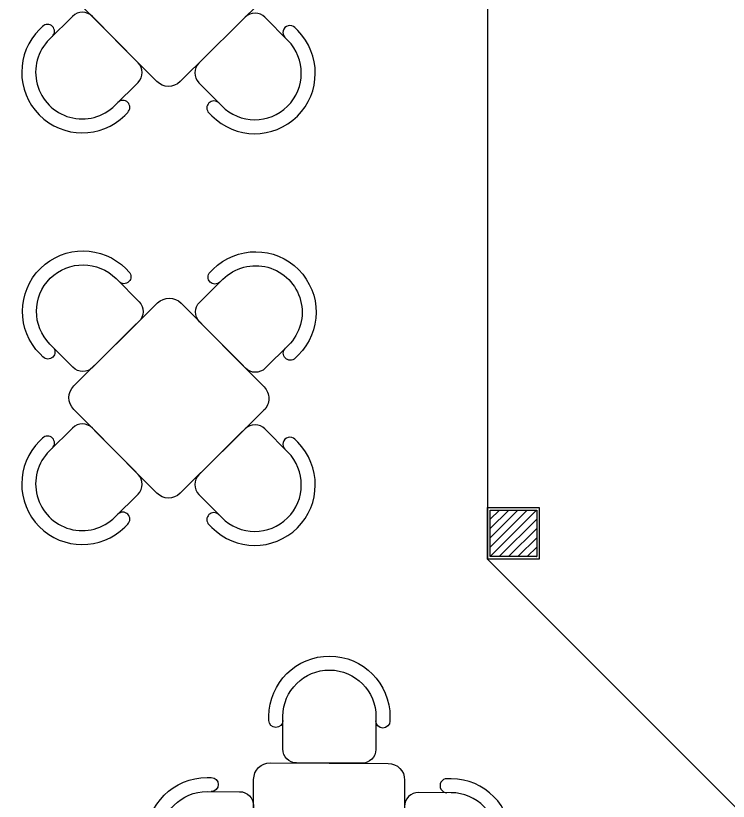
# Model space of a CAD drawing. Extents: x 58467 to 79089, y -33726 to -17391.
# Drawn here: x 75352.9 to 75697.5, y -20614.6 to -20234.9 of the extents above; entities that cross this region are included whole.
import ezdxf

# ---------------------------------------------------------------- set-up
doc = ezdxf.new("R2010")
doc.units = 0
doc.header["$LTSCALE"] = 100
doc.linetypes.add('DOT', pattern=[0.25, 0, -0.25])
doc.linetypes.add('HIDDEN2', pattern=[0.1875, 0.125, -0.0625])
for name, color, linetype in [('BA_elev2', 9, 'Continuous'), ('BA_furn-mobile', 122, 'Continuous'), ('BA_hatch', 137, 'Continuous'), ('BA_str_steel', 72, 'Continuous'), ('BA_trace_down-str', 214, 'HIDDEN2')]:
    doc.layers.add(name, color=color, linetype=linetype)

# ---------------------------------------------------------------- blocks, each defined once
blk = doc.blocks.new('6. kat kolonlar pl.')
at = {"layer": 'BA_hatch'}
h = blk.add_hatch(dxfattribs=at)
h.set_pattern_fill('ANSI31', color=256, style=0)
h.set_pattern_definition([(45, (-38891.17750478513, 37895.68988267125), (-2.245064030267288, 2.245064030267288), [])])
h.paths.add_polyline_path([(-90.75001568104926, 502.2478244991144), (-68.25223648181418, 502.2455355188431), (-68.25223648181418, 479.7522218463419), (-90.75001568104926, 479.7545108266131)])
at = {"layer": 'BA_str_steel'}
for points in [[(-92.00001100406371, 503.4977073883128), (-67.00235359262297, 503.4977073883128), (-67.00235359262297, 478.5000499768721), (-92.00001100406371, 478.5000499768721)], [(-90.75001568104926, 502.2478244991144), (-68.25223648181418, 502.2455355188431), (-68.25223648181418, 479.7522218463419), (-90.75001568104926, 479.7545108266131)]]:
    blk.add_lwpolyline(points, close=True, dxfattribs=at)
blk = doc.blocks.new('setyhy')
for points in [[(58825.76770564356, -21798.3262961341, 1), (58830.56357483318, -21793.57633416417), (58829.14673982207, -21792.14580578952, 1), (58787.58254017858, -21833.31214286227), (58788.99937518961, -21834.74267123691, 1), (58793.7952443793, -21829.99270926697)], [(58906.2049535128, -21830.53330307453, 1), (58910.95491548273, -21835.32917226414), (58912.38544385738, -21833.91233725304, 1), (58871.21910678463, -21792.34813760955), (58869.78857840999, -21793.76497262058, 1), (58874.53854037992, -21798.56084181027)], [(58825.22711183625, -21910.73600526761, -1), (58829.97707380619, -21915.53187445722), (58828.54654543153, -21916.94870946833, -1), (58787.38020835855, -21875.3845098251), (58788.81073673312, -21873.967674814, -1), (58793.56069870313, -21878.76354400361)], [(58905.97040783662, -21879.30413781065, -1), (58910.76627702622, -21874.55417584071), (58912.18311203732, -21875.98470421535, -1), (58870.61891239407, -21917.15104128835), (58869.20207738298, -21915.72051291377, -1), (58873.9979465726, -21910.97055094376)]]:
    blk.add_lwpolyline(points, format="xyb")
for points in [[(58835.38820800915, -21817.63196036147, 0.4142135623730951), (58835.43411522901, -21808.08612920191), (58824.35087063245, -21796.89576775946, 1), (58792.37840936818, -21828.56218089233), (58803.46165396475, -21839.75254233484, 0.4142135623730951), (58813.00748512432, -21839.79844955452)], [(58886.89928928543, -21840.15380544012, 0.4142135623730951), (58896.44512044499, -21840.19971265998), (58907.63548188744, -21829.11646806342, 1), (58875.96906875457, -21797.14400679916), (58864.77870731206, -21808.22725139571, 0.4142135623730951), (58864.73280009237, -21817.77308255528)], [(58803.94862109942, -21848.77059994223), (58844.44707203403, -21808.65980997374, -0.4142135623730783), (58855.76064970464, -21808.71421853039), (58895.87143967315, -21849.21266946501, -0.4142135623731154), (58895.8170311165, -21860.52624713563), (58855.31858018188, -21900.63703710412, -0.4142135623730951), (58844.00500251128, -21900.58262854746), (58803.89421254277, -21860.08417761285, -0.414213562373095)], [(58835.03285212356, -21891.5237645226, -0.4142135623730951), (58834.98694490406, -21901.06959568217), (58823.79658346161, -21912.15284027872, -1), (58792.13017032848, -21880.1803790147), (58803.32053177093, -21869.0971344181, -0.4142135623730951), (58812.8663629305, -21869.14304163776)], [(58886.7581670916, -21869.49839752335, -0.4142135623730951), (58896.30399825117, -21869.54430474284), (58907.38724284773, -21880.7346661853, -1), (58875.41478158369, -21912.40107931841), (58864.33153698707, -21901.21071787595, -0.4142135623730951), (58864.37744420675, -21891.66488671639)]]:
    blk.add_lwpolyline(points, format="xyb", close=True)

msp = doc.modelspace()

# ---------------------------------------------------------------- linework, layer by layer
at = {"layer": 'BA_elev2'}
msp.add_lwpolyline([(76021.67266141108, -19628.86261626088), (76021.67266141108, -19628.86261626087), (76021.67266141108, -19726.56208307991), (75581.08759716467, -19726.56208307992), (75581.08759716467, -20497.55976946721), (75783.08762650882, -20699.55979881132), (76165.08763384531, -20699.55979881132), (76165.08763384531, -20699.55979881132)], dxfattribs=at)

# ---------------------------------------------------------------- block references
at = {"layer": 'BA_furn-mobile'}
for p, rotation in [((134276.8896060054, -42075.38971371519), 180), ((134276.8896060054, -42274.3653327917), 180), ((132571.0664665677, 5526.953921351487), 224.9999999999999)]:
    msp.add_blockref('setyhy', p, dxfattribs=dict(at, rotation=rotation))
at = {"layer": 'BA_trace_down-str', "linetype": 'DOT', "ltscale": 0.1, "transparency": 33554687}
msp.add_blockref('6. kat kolonlar pl.', (75673.08760816875, -20976.05981944408), dxfattribs=at)

doc.saveas('drawing.dxf')
